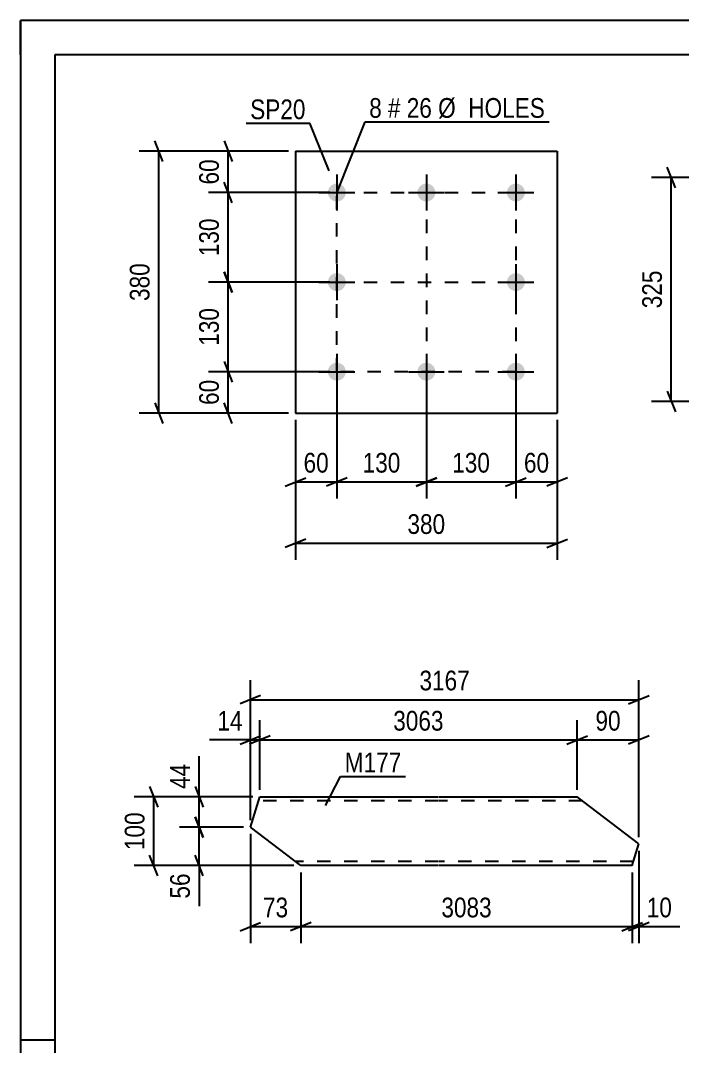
# Model space of a CAD drawing. Header units: millimetres. Extents: x 0 to 420, y 0 to 297.
# Drawn here: x 0 to 96.1, y 148.1 to 297 of the extents above; entities that cross this region are included whole.
import ezdxf

# ---------------------------------------------------------------- set-up
doc = ezdxf.new("R2010")
doc.units = ezdxf.units.MM
doc.linetypes.add('DXK_LINE_DOT2', pattern=[3.9198, 1.9599, -1.9599])
doc.styles.add('Arial Narrow', font='ARIALN.TTF', dxfattribs={"height": 0.2})

# ---------------------------------------------------------------- blocks, each defined once
blk = doc.blocks.new('Unknown-814409044-1133')
at = {"color": 5, "linetype": 'Continuous'}
for p, q in [((420, 297), (0, 297)), ((0, 297), (0, 0)), ((0, 292), (0, 297)), ((415, 292), (5, 292)), ((5, 292), (5, 5)), ((5, 149), (0, 149))]:
    blk.add_line(p, q, dxfattribs=at)
blk = doc.blocks.new('Part-814409044-10748 - 10746')
at = {"color": 2, "linetype": 'Continuous'}
for p, q in [((33.37, 179.93), (34.74, 184.33)), ((34.74, 184.33), (60.71, 184.33)), ((60.81, 184.33), (80.81, 184.33)), ((89.8, 177.48), (80.81, 184.33)), ((40.71, 174.33), (33.37, 179.93)), ((88.82, 174.33), (89.8, 177.48)), ((60.71, 174.33), (40.71, 174.33)), ((88.82, 174.33), (60.81, 174.33))]:
    blk.add_line(p, q, dxfattribs=at)
at = {"color": 7, "linetype": 'DXK_LINE_DOT2'}
for p, q in [((60.71, 183.73), (34.55, 183.73)), ((81.6, 183.73), (60.81, 183.73)), ((60.71, 174.93), (39.92, 174.93)), ((89.01, 174.93), (60.81, 174.93))]:
    blk.add_line(p, q, dxfattribs=at)
blk = doc.blocks.new('Part-814409044-9159 - 9158')
at = {"color": 2, "linetype": 'Continuous'}
for p, q in [((39.93, 278.03), (39.93, 240.03)), ((39.93, 278.03), (77.93, 278.03)), ((77.93, 278.03), (77.93, 240.03)), ((39.93, 240.03), (77.93, 240.03))]:
    blk.add_line(p, q, dxfattribs=at)
blk = doc.blocks.new('Bolt-814409044-9160 - 9158')
at = {"linetype": 'Continuous'}
for points in [[(45.93, 273.33, -1), (45.93, 270.73, -1)], [(58.93, 273.33, -1), (58.93, 270.73, -1)], [(71.93, 273.33, -1), (71.93, 270.73, -1)], [(45.93, 260.33, -1), (45.93, 257.73, -1)], [(71.93, 260.33, -1), (71.93, 257.73, -1)], [(45.93, 247.33, -1), (45.93, 244.73, -1)], [(58.93, 247.33, -1), (58.93, 244.73, -1)], [(71.93, 247.33, -1), (71.93, 244.73, -1)]]:
    blk.add_hatch(color=1, dxfattribs=at).paths.add_polyline_path(points)
at = {"color": 1, "linetype": 'Continuous'}
for p, q in [((45.93, 274.63), (45.93, 269.43)), ((58.93, 274.63), (58.93, 269.43)), ((71.93, 274.63), (71.93, 269.43)), ((43.33, 272.03), (48.53, 272.03)), ((56.33, 272.03), (61.53, 272.03)), ((69.33, 272.03), (74.53, 272.03)), ((45.93, 261.63), (45.93, 256.43)), ((71.93, 261.63), (71.93, 256.43)), ((43.33, 259.03), (48.53, 259.03)), ((69.33, 259.03), (74.53, 259.03)), ((45.93, 248.63), (45.93, 243.43)), ((58.93, 248.63), (58.93, 243.43)), ((71.93, 248.63), (71.93, 243.43)), ((43.33, 246.03), (48.53, 246.03)), ((56.33, 246.03), (61.53, 246.03)), ((69.33, 246.03), (74.53, 246.03))]:
    blk.add_line(p, q, dxfattribs=at)
blk = doc.blocks.new('Rectangle-814409044-11454 - 9158')
at = {"color": 1, "linetype": 'DXK_LINE_DOT2'}
blk.add_lwpolyline([(45.93, 272.03), (71.93, 272.03), (71.93, 246.03), (45.93, 246.03), (45.93, 272.03)], close=True, dxfattribs=at)
blk = doc.blocks.new('Line-814409044-11511 - 9158')
at = {"color": 1, "linetype": 'DXK_LINE_DOT2'}
blk.add_line((58.93, 272.03), (58.93, 246.03), dxfattribs=at)
blk = doc.blocks.new('Line-814409044-11518 - 9158')
at = {"color": 1, "linetype": 'DXK_LINE_DOT2'}
blk.add_line((45.93, 259.03), (71.93, 259.03), dxfattribs=at)
blk = doc.blocks.new('StraightDimension-814409044-10845 - 10746')
at = {"color": 7, "linetype": 'Continuous'}
for p, q in [((34.74, 185.33), (34.74, 195.43)), ((80.81, 185.33), (80.81, 195.43)), ((36.24, 193.18), (33.24, 191.98)), ((34.74, 192.58), (80.81, 192.58)), ((79.31, 191.98), (82.31, 193.18))]:
    blk.add_line(p, q, dxfattribs=at)
at = {"color": 0}
blk.add_wipeout([(62.03, 193.33), (62.03, 197.53), (53.52, 197.53), (53.52, 193.33)], dxfattribs=at)
at = {"color": 3, "style": 'Arial Narrow'}
blk.add_text('3063', height=2.863, dxfattribs=at).set_placement((54.12, 193.93))
blk = doc.blocks.new('StraightDimension-814409044-10973 - 10746')
at = {"color": 7, "linetype": 'Continuous'}
for p, q in [((40.71, 173.33), (40.71, 163.08)), ((88.82, 173.33), (88.82, 163.08)), ((42.21, 166.08), (39.21, 164.88)), ((40.71, 165.48), (88.82, 165.48)), ((87.32, 164.88), (90.32, 166.08))]:
    blk.add_line(p, q, dxfattribs=at)
at = {"color": 0}
blk.add_wipeout([(69.02, 166.23), (69.02, 170.43), (60.51, 170.43), (60.51, 166.23)], dxfattribs=at)
at = {"color": 3, "style": 'Arial Narrow'}
blk.add_text('3083', height=2.863, dxfattribs=at).set_placement((61.11, 166.83))
blk = doc.blocks.new('StraightDimension-814409044-10795 - 10746')
at = {"color": 7, "linetype": 'Continuous'}
for p, q in [((33.37, 180.93), (33.37, 201.27)), ((89.8, 178.48), (89.8, 201.27)), ((34.87, 199.02), (31.87, 197.82)), ((33.37, 198.42), (89.8, 198.42)), ((88.3, 197.82), (91.3, 199.02))]:
    blk.add_line(p, q, dxfattribs=at)
at = {"color": 0}
blk.add_wipeout([(65.84, 199.17), (65.84, 203.37), (57.33, 203.37), (57.33, 199.17)], dxfattribs=at)
at = {"color": 3, "style": 'Arial Narrow'}
blk.add_text('3167', height=2.863, dxfattribs=at).set_placement((57.93, 199.77))
blk = doc.blocks.new('StraightDimension-814409044-11092 - 10746')
at = {"color": 7, "linetype": 'Continuous'}
for p, q in [((25.94, 184.33), (25.94, 190.24)), ((25.94, 184.33), (25.94, 190.24)), ((25.34, 185.83), (26.54, 182.83)), ((33.74, 184.33), (23.09, 184.33)), ((25.94, 179.93), (25.94, 184.33)), ((26.54, 178.43), (25.34, 181.43)), ((32.37, 179.93), (23.09, 179.93))]:
    blk.add_line(p, q, dxfattribs=at)
at = {"color": 0}
blk.add_wipeout([(25.19, 189.71), (20.99, 189.71), (20.99, 184.86), (25.19, 184.86)], dxfattribs=at)
at = {"color": 3, "style": 'Arial Narrow'}
blk.add_text('44', height=2.863, rotation=90.0002, dxfattribs=at).set_placement((24.59, 185.46))
blk = doc.blocks.new('StraightDimension-814409044-10844 - 10746')
at = {"color": 7, "linetype": 'Continuous'}
for p, q in [((80.81, 185.33), (80.81, 195.43)), ((89.8, 178.48), (89.8, 195.43)), ((79.31, 191.98), (82.31, 193.18)), ((80.81, 192.58), (89.8, 192.58)), ((91.3, 193.18), (88.3, 191.98))]:
    blk.add_line(p, q, dxfattribs=at)
at = {"color": 0}
blk.add_wipeout([(87.74, 193.33), (87.74, 197.53), (82.88, 197.53), (82.88, 193.33)], dxfattribs=at)
at = {"color": 3, "style": 'Arial Narrow'}
blk.add_text('90', height=2.863, dxfattribs=at).set_placement((83.48, 193.93))
blk = doc.blocks.new('StraightDimension-814409044-10972 - 10746')
at = {"color": 7, "linetype": 'Continuous'}
for p, q in [((89.8, 176.48), (89.8, 163.08)), ((88.82, 173.33), (88.82, 163.08)), ((87.32, 164.88), (90.32, 166.08)), ((91.3, 166.08), (88.3, 164.88)), ((88.82, 165.48), (89.8, 165.48)), ((89.8, 165.48), (95.71, 165.48)), ((89.8, 165.48), (95.71, 165.48))]:
    blk.add_line(p, q, dxfattribs=at)
at = {"color": 0}
blk.add_wipeout([(95.19, 166.23), (95.19, 170.43), (90.33, 170.43), (90.33, 166.23)], dxfattribs=at)
at = {"color": 3, "style": 'Arial Narrow'}
blk.add_text('10', height=2.863, dxfattribs=at).set_placement((90.93, 166.83))
blk = doc.blocks.new('StraightDimension-814409044-10974 - 10746')
at = {"color": 7, "linetype": 'Continuous'}
for p, q in [((33.37, 178.93), (33.37, 163.08)), ((40.71, 173.33), (40.71, 163.08)), ((31.87, 164.88), (34.87, 166.08)), ((33.37, 165.48), (40.71, 165.48)), ((42.21, 166.08), (39.21, 164.88))]:
    blk.add_line(p, q, dxfattribs=at)
at = {"color": 0}
blk.add_wipeout([(39.47, 166.23), (39.47, 170.43), (34.61, 170.43), (34.61, 166.23)], dxfattribs=at)
at = {"color": 3, "style": 'Arial Narrow'}
blk.add_text('73', height=2.863, dxfattribs=at).set_placement((35.21, 166.83))
blk = doc.blocks.new('StraightDimension-814409044-10846 - 10746')
at = {"color": 7, "linetype": 'Continuous'}
for p, q in [((33.37, 180.93), (33.37, 195.43)), ((34.74, 185.33), (34.74, 195.43)), ((33.37, 192.58), (27.46, 192.58)), ((33.37, 192.58), (27.46, 192.58)), ((31.87, 191.98), (34.87, 193.18)), ((36.24, 193.18), (33.24, 191.98)), ((33.37, 192.58), (34.74, 192.58))]:
    blk.add_line(p, q, dxfattribs=at)
at = {"color": 0}
blk.add_wipeout([(32.84, 193.33), (32.84, 197.53), (27.99, 197.53), (27.99, 193.33)], dxfattribs=at)
at = {"color": 3, "style": 'Arial Narrow'}
blk.add_text('14', height=2.863, dxfattribs=at).set_placement((28.59, 193.93))
blk = doc.blocks.new('StraightDimension-814409044-11093 - 10746')
at = {"color": 7, "linetype": 'Continuous'}
for p, q in [((25.34, 181.43), (26.54, 178.43)), ((32.37, 179.93), (23.09, 179.93)), ((25.94, 174.33), (25.94, 179.93)), ((26.54, 172.83), (25.34, 175.83)), ((39.71, 174.33), (23.09, 174.33)), ((25.94, 174.33), (25.94, 168.43)), ((25.94, 174.33), (25.94, 168.43))]:
    blk.add_line(p, q, dxfattribs=at)
at = {"color": 0}
blk.add_wipeout([(25.19, 173.81), (20.99, 173.81), (20.99, 168.95), (25.19, 168.95)], dxfattribs=at)
at = {"color": 3, "style": 'Arial Narrow'}
blk.add_text('56', height=2.863, rotation=90.0002, dxfattribs=at).set_placement((24.59, 169.55))
blk = doc.blocks.new('StraightDimension-814409044-11165 - 10746')
at = {"color": 7, "linetype": 'Continuous'}
for p, q in [((18.75, 185.83), (19.95, 182.83)), ((33.74, 184.33), (16.5, 184.33)), ((19.35, 174.33), (19.35, 184.33)), ((19.95, 172.83), (18.75, 175.83)), ((39.71, 174.33), (16.5, 174.33))]:
    blk.add_line(p, q, dxfattribs=at)
at = {"color": 0}
blk.add_wipeout([(18.6, 182.68), (14.4, 182.68), (14.4, 175.99), (18.6, 175.99)], dxfattribs=at)
at = {"color": 3, "style": 'Arial Narrow'}
blk.add_text('100', height=2.863, rotation=90.0002, dxfattribs=at).set_placement((18, 176.59))
blk = doc.blocks.new('StraightDimension-814409044-9360 - 9085')
at = {"color": 7, "linetype": 'Continuous'}
for p, q in [((95.08, 272.72), (93.88, 275.72)), ((116.48, 274.22), (91.63, 274.22)), ((94.48, 241.72), (94.48, 274.22)), ((93.88, 243.22), (95.08, 240.22)), ((116.48, 241.72), (91.63, 241.72))]:
    blk.add_line(p, q, dxfattribs=at)
at = {"color": 0}
blk.add_wipeout([(93.73, 261.31), (89.53, 261.31), (89.53, 254.63), (93.73, 254.63)], dxfattribs=at)
at = {"color": 3, "style": 'Arial Narrow'}
blk.add_text('325', height=2.863, rotation=90.0002, dxfattribs=at).set_placement((93.13, 255.23))
blk = doc.blocks.new('StraightDimension-814409044-9440 - 9158')
at = {"color": 7, "linetype": 'Continuous'}
for p, q in [((29.55, 279.53), (30.75, 276.53)), ((38.93, 278.03), (27.3, 278.03)), ((30.15, 272.03), (30.15, 278.03)), ((30.75, 270.53), (29.55, 273.53)), ((44.93, 272.03), (27.3, 272.03))]:
    blk.add_line(p, q, dxfattribs=at)
at = {"color": 0}
blk.add_wipeout([(29.4, 277.46), (25.2, 277.46), (25.2, 272.6), (29.4, 272.6)], dxfattribs=at)
at = {"color": 3, "style": 'Arial Narrow'}
blk.add_text('60', height=2.863, rotation=90.0002, dxfattribs=at).set_placement((28.8, 273.2))
blk = doc.blocks.new('StraightDimension-814409044-9443 - 9158')
at = {"color": 7, "linetype": 'Continuous'}
for p, q in [((29.55, 247.53), (30.75, 244.53)), ((44.93, 246.03), (27.3, 246.03)), ((30.15, 240.03), (30.15, 246.03)), ((30.75, 238.53), (29.55, 241.53)), ((38.93, 240.03), (27.3, 240.03))]:
    blk.add_line(p, q, dxfattribs=at)
at = {"color": 0}
blk.add_wipeout([(29.4, 245.46), (25.2, 245.46), (25.2, 240.6), (29.4, 240.6)], dxfattribs=at)
at = {"color": 3, "style": 'Arial Narrow'}
blk.add_text('60', height=2.863, rotation=90.0002, dxfattribs=at).set_placement((28.8, 241.2))
blk = doc.blocks.new('StraightDimension-814409044-9456 - 9158')
at = {"color": 7, "linetype": 'Continuous'}
for p, q in [((20.68, 276.53), (19.48, 279.53)), ((38.93, 278.03), (17.23, 278.03)), ((20.08, 240.03), (20.08, 278.03)), ((19.48, 241.53), (20.68, 238.53)), ((38.93, 240.03), (17.23, 240.03))]:
    blk.add_line(p, q, dxfattribs=at)
at = {"color": 0}
blk.add_wipeout([(19.33, 262.37), (15.13, 262.37), (15.13, 255.69), (19.33, 255.69)], dxfattribs=at)
at = {"color": 3, "style": 'Arial Narrow'}
blk.add_text('380', height=2.863, rotation=90.0002, dxfattribs=at).set_placement((18.73, 256.29))
blk = doc.blocks.new('StraightDimension-814409044-9460 - 9158')
at = {"color": 7, "linetype": 'Continuous'}
for p, q in [((71.93, 245.03), (71.93, 227.63)), ((77.93, 239.03), (77.93, 227.63)), ((70.43, 229.43), (73.43, 230.63)), ((71.93, 230.03), (77.93, 230.03)), ((79.43, 230.63), (76.43, 229.43))]:
    blk.add_line(p, q, dxfattribs=at)
at = {"color": 0}
blk.add_wipeout([(77.35, 230.78), (77.35, 234.98), (72.5, 234.98), (72.5, 230.78)], dxfattribs=at)
at = {"color": 3, "style": 'Arial Narrow'}
blk.add_text('60', height=2.863, dxfattribs=at).set_placement((73.1, 231.38))
blk = doc.blocks.new('StraightDimension-814409044-9463 - 9158')
at = {"color": 7, "linetype": 'Continuous'}
for p, q in [((45.93, 245.03), (45.93, 227.63)), ((39.93, 239.03), (39.93, 227.63)), ((38.43, 229.43), (41.43, 230.63)), ((39.93, 230.03), (45.93, 230.03)), ((47.43, 230.63), (44.43, 229.43))]:
    blk.add_line(p, q, dxfattribs=at)
at = {"color": 0}
blk.add_wipeout([(45.35, 230.78), (45.35, 234.98), (40.5, 234.98), (40.5, 230.78)], dxfattribs=at)
at = {"color": 3, "style": 'Arial Narrow'}
blk.add_text('60', height=2.863, dxfattribs=at).set_placement((41.1, 231.38))
blk = doc.blocks.new('StraightDimension-814409044-9476 - 9158')
at = {"color": 7, "linetype": 'Continuous'}
for p, q in [((39.93, 239.03), (39.93, 218.73)), ((77.93, 239.03), (77.93, 218.73)), ((41.43, 221.73), (38.43, 220.53)), ((39.93, 221.13), (77.93, 221.13)), ((76.43, 220.53), (79.43, 221.73))]:
    blk.add_line(p, q, dxfattribs=at)
at = {"color": 0}
blk.add_wipeout([(62.27, 221.88), (62.27, 226.08), (55.58, 226.08), (55.58, 221.88)], dxfattribs=at)
at = {"color": 3, "style": 'Arial Narrow'}
blk.add_text('380', height=2.863, dxfattribs=at).set_placement((56.18, 222.48))
blk = doc.blocks.new('StraightDimension-814409044-11881 - 9158')
at = {"color": 7, "linetype": 'Continuous'}
for p, q in [((30.75, 257.53), (29.55, 260.53)), ((44.93, 259.03), (27.3, 259.03)), ((30.15, 246.03), (30.15, 259.03)), ((29.55, 247.53), (30.75, 244.53)), ((44.93, 246.03), (27.3, 246.03))]:
    blk.add_line(p, q, dxfattribs=at)
at = {"color": 0}
blk.add_wipeout([(29.4, 255.87), (25.2, 255.87), (25.2, 249.19), (29.4, 249.19)], dxfattribs=at)
at = {"color": 3, "style": 'Arial Narrow'}
blk.add_text('130', height=2.863, rotation=90.0002, dxfattribs=at).set_placement((28.8, 249.79))
blk = doc.blocks.new('StraightDimension-814409044-11883 - 9158')
at = {"color": 7, "linetype": 'Continuous'}
for p, q in [((30.75, 270.53), (29.55, 273.53)), ((44.93, 272.03), (27.3, 272.03)), ((30.15, 259.03), (30.15, 272.03)), ((29.55, 260.53), (30.75, 257.53)), ((44.93, 259.03), (27.3, 259.03))]:
    blk.add_line(p, q, dxfattribs=at)
at = {"color": 0}
blk.add_wipeout([(29.4, 268.87), (25.2, 268.87), (25.2, 262.19), (29.4, 262.19)], dxfattribs=at)
at = {"color": 3, "style": 'Arial Narrow'}
blk.add_text('130', height=2.863, rotation=90.0002, dxfattribs=at).set_placement((28.8, 262.79))
blk = doc.blocks.new('StraightDimension-814409044-11903 - 9158')
at = {"color": 7, "linetype": 'Continuous'}
for p, q in [((45.93, 245.03), (45.93, 227.63)), ((58.93, 245.03), (58.93, 227.63)), ((47.43, 230.63), (44.43, 229.43)), ((45.93, 230.03), (58.93, 230.03)), ((57.43, 229.43), (60.43, 230.63))]:
    blk.add_line(p, q, dxfattribs=at)
at = {"color": 0}
blk.add_wipeout([(55.77, 230.78), (55.77, 234.98), (49.08, 234.98), (49.08, 230.78)], dxfattribs=at)
at = {"color": 3, "style": 'Arial Narrow'}
blk.add_text('130', height=2.863, dxfattribs=at).set_placement((49.68, 231.38))
blk = doc.blocks.new('StraightDimension-814409044-11905 - 9158')
at = {"color": 7, "linetype": 'Continuous'}
for p, q in [((58.93, 245.03), (58.93, 227.63)), ((71.93, 245.03), (71.93, 227.63)), ((60.43, 230.63), (57.43, 229.43)), ((58.93, 230.03), (71.93, 230.03)), ((70.43, 229.43), (73.43, 230.63))]:
    blk.add_line(p, q, dxfattribs=at)
at = {"color": 0}
blk.add_wipeout([(68.77, 230.78), (68.77, 234.98), (62.08, 234.98), (62.08, 230.78)], dxfattribs=at)
at = {"color": 3, "style": 'Arial Narrow'}
blk.add_text('130', height=2.863, dxfattribs=at).set_placement((62.68, 231.38))
blk = doc.blocks.new('Mark-814409044-10963 - 10746')
at = {"color": 0}
blk.add_wipeout([(55.3, 187.87), (55.3, 190.87), (47.08, 190.87), (47.08, 187.87)], dxfattribs=at)
blk.add_wipeout([(55.3, 187.87), (55.3, 190.87), (47.08, 190.87), (47.08, 187.87)], dxfattribs=at)
at = {"color": 30, "linetype": 'Continuous'}
for p, q in [((44.27, 183.08), (46.48, 187.27)), ((46.48, 187.27), (55.9, 187.27))]:
    blk.add_line(p, q, dxfattribs=at)
at = {"color": 3, "style": 'Arial Narrow'}
blk.add_text('M177', height=2.863, dxfattribs=at).set_placement((47.08, 187.87))
blk = doc.blocks.new('Mark-814409044-10545 - 9158')
at = {"color": 0}
blk.add_wipeout([(41.39, 282.68), (41.39, 285.68), (33.35, 285.68), (33.35, 282.68)], dxfattribs=at)
blk.add_wipeout([(41.39, 282.68), (41.39, 285.68), (33.35, 285.68), (33.35, 282.68)], dxfattribs=at)
at = {"color": 30, "linetype": 'Continuous'}
for p in [(32.75, 282.08), (44.81, 275.19)]:
    blk.add_line(p, (41.99, 282.08), dxfattribs=at)
at = {"color": 3, "style": 'Arial Narrow'}
blk.add_text('SP20', height=2.863, dxfattribs=at).set_placement((33.35, 282.68))
blk = doc.blocks.new('Mark-814409044-9650 - 9158')
at = {"color": 0}
for points in [[(52.45, 282.88), (52.45, 285.88), (50.63, 285.88), (50.63, 282.88)], [(55.18, 282.88), (55.18, 285.88), (53.35, 285.88), (53.35, 282.88)], [(59.74, 282.88), (59.74, 285.88), (56.08, 285.88), (56.08, 282.88)], [(76.17, 282.88), (76.17, 285.88), (60.64, 285.88), (60.64, 282.88)]]:
    blk.add_wipeout(points, dxfattribs=at)
for points in [[(52.45, 282.88), (52.45, 285.88), (50.63, 285.88), (50.63, 282.88)], [(55.18, 282.88), (55.18, 285.88), (53.35, 285.88), (53.35, 282.88)], [(59.74, 282.88), (59.74, 285.88), (56.08, 285.88), (56.08, 282.88)], [(76.17, 282.88), (76.17, 285.88), (60.64, 285.88), (60.64, 282.88)]]:
    blk.add_wipeout(points, dxfattribs=at)
at = {"color": 7, "linetype": 'Continuous'}
for p, q in [((45.96, 272.1), (50.03, 282.28)), ((50.03, 282.28), (76.77, 282.28))]:
    blk.add_line(p, q, dxfattribs=at)
at = {"color": 3, "style": 'Arial Narrow'}
for s, height, p in [('8', 2.86, (50.63, 282.88)), ('#', 2.86, (53.35, 282.88)), ('26', 2.863, (56.08, 282.88)), ('Ø  HOLES', 2.863, (60.64, 282.88))]:
    blk.add_text(s, height=height, dxfattribs=at).set_placement(p)

msp = doc.modelspace()

# ---------------------------------------------------------------- block references
for name in ['Unknown-814409044-1133', 'Part-814409044-9159 - 9158', 'Bolt-814409044-9160 - 9158', 'Rectangle-814409044-11454 - 9158', 'Line-814409044-11511 - 9158', 'Line-814409044-11518 - 9158', 'Part-814409044-10748 - 10746']:
    msp.add_blockref(name, (0, 0))

# ---------------------------------------------------------------- next in the draw order: block references
for name in ['Mark-814409044-9650 - 9158', 'StraightDimension-814409044-9440 - 9158', 'StraightDimension-814409044-9360 - 9085', 'StraightDimension-814409044-9443 - 9158', 'StraightDimension-814409044-9460 - 9158', 'StraightDimension-814409044-10845 - 10746', 'StraightDimension-814409044-10973 - 10746']:
    msp.add_blockref(name, (0, 0))

# ---------------------------------------------------------------- next in the draw order: block references
for name in ['StraightDimension-814409044-9456 - 9158', 'StraightDimension-814409044-10795 - 10746', 'StraightDimension-814409044-10972 - 10746']:
    msp.add_blockref(name, (0, 0))

# ---------------------------------------------------------------- next in the draw order: block references
for name in ['Mark-814409044-10545 - 9158', 'StraightDimension-814409044-9463 - 9158', 'StraightDimension-814409044-10844 - 10746', 'Mark-814409044-10963 - 10746', 'StraightDimension-814409044-11092 - 10746']:
    msp.add_blockref(name, (0, 0))

# ---------------------------------------------------------------- next in the draw order: block references
for name in ['StraightDimension-814409044-11881 - 9158', 'StraightDimension-814409044-9476 - 9158', 'StraightDimension-814409044-10846 - 10746', 'StraightDimension-814409044-10974 - 10746']:
    msp.add_blockref(name, (0, 0))

# ---------------------------------------------------------------- next in the draw order: block references
for name in ['StraightDimension-814409044-11883 - 9158', 'StraightDimension-814409044-11903 - 9158', 'StraightDimension-814409044-11093 - 10746']:
    msp.add_blockref(name, (0, 0))

# ---------------------------------------------------------------- next in the draw order: block references
for name in ['StraightDimension-814409044-11905 - 9158', 'StraightDimension-814409044-11165 - 10746']:
    msp.add_blockref(name, (0, 0))

doc.saveas('drawing.dxf')
